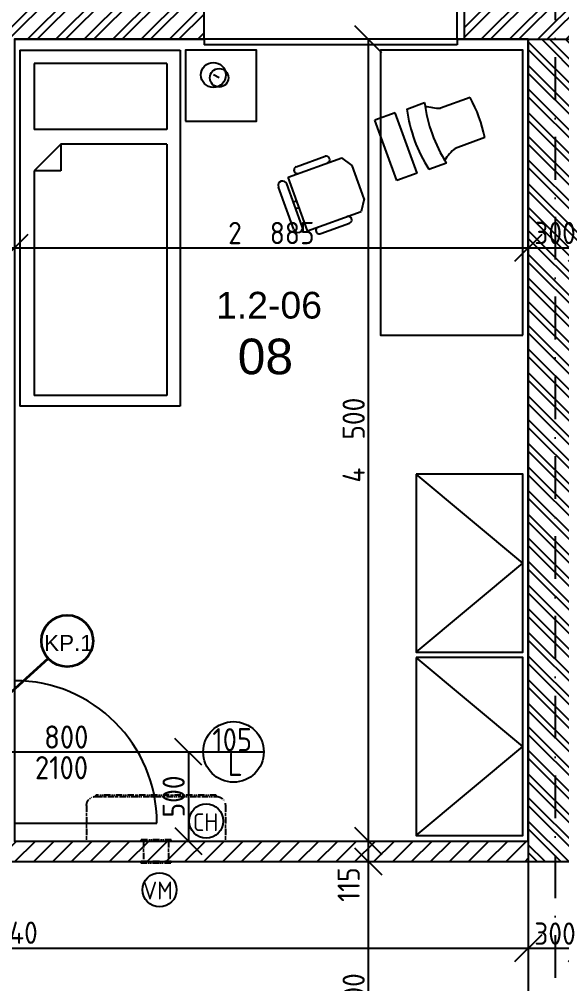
# Model space of a CAD drawing. Extents: x 4511820 to 5180432, y -1526536 to -944957.
# Drawn here: x 4997653 to 5000698, y -1337196 to -1331783 of the extents above; entities that cross this region are included whole.
import ezdxf

# ---------------------------------------------------------------- set-up
doc = ezdxf.new("R2010")
doc.units = 0
doc.header["$MEASUREMENT"] = 0
for name, pattern in [('ACAD_ISO03W100', [30, 12, -18]), ('ACAD_ISO12W100', [22, 12, -3, 0.5, -3, 0.5, -3]), ('BODKOCIARKOVANA_3', [5.6, 3, -1.3, 0, -1.3])]:
    doc.linetypes.add(name, pattern=pattern)
doc.layers.get('0').update_dxf_attribs({"linetype": 'CONTINUOUS'})
doc.layers.get('Defpoints').update_dxf_attribs({"color": 61, "linetype": 'CONTINUOUS'})
for name, color, linetype in [('DVERE', 45, 'CONTINUOUS'), ('KÓTY', 4, 'CONTINUOUS'), ('MÚRY', 1, 'CONTINUOUS'), ('osi', 253, 'CONTINUOUS'), ('Plochy', 41, 'CONTINUOUS'), ('POPIS', 7, 'CONTINUOUS'), ('TENKÁ', 7, 'CONTINUOUS'), ('ZARIADENIE', 47, 'CONTINUOUS'), ('ZZ-chladenie', 133, 'CONTINUOUS'), ('zz-vetr', 52, 'CONTINUOUS'), ('ŠRAFY', 82, 'CONTINUOUS')]:
    doc.layers.add(name, color=color, linetype=linetype)
doc.layers.add('preklady', color=74, linetype='CONTINUOUS', lineweight=35)
doc.styles.add('ARIAL', font='arial.ttf')
doc.styles.add('STYLE1', font='isocp.shx')
doc.dimstyles.new('STANDARD-50', dxfattribs={"dimtxt": 125, "dimasz": 150, "dimexe": 10, "dimexo": 200, "dimgap": 20, "dimtad": 1, "dimdsep": 46, "dimlunit": 6, "dimtxsty": 'STYLE1', "dimblk1": 'OBLIQUE', "dimblk2": 'OBLIQUE', "dimsah": 1, "dimcen": 2.5, "dimse1": 1, "dimse2": 1, "dimadec": 0, "dimazin": 0, "dimtfac": 1, "dimtmove": 1, "dimatfit": 3, "dimldrblk": 'OBLIQUE', "dimfxl": 1, "dimtolj": 1, "dimtzin": 0, "dimarcsym": 0})

# ---------------------------------------------------------------- blocks, each defined once
blk = doc.blocks.new('SKRINA')
at = {"layer": 'ZARIADENIE'}
for p, q in [((4449069, -1324645.2), (4448469, -1324145.2)), ((4448469, -1325145.2), (4449069, -1324645.2))]:
    blk.add_line(p, q, dxfattribs=at)
blk.add_lwpolyline([(4448469, -1324145.2), (4448469, -1325145.2), (4449069, -1325145.2), (4449069, -1324145.2)], close=True, dxfattribs=at)
blk = doc.blocks.new('JEDNOPOSTEL')
at = {"layer": 'ZARIADENIE', "ltscale": 0.25}
for p, q in [((4449069, -1322230.2), (4447069, -1322230.2)), ((4447069, -1323130.2), (4447069, -1322230.2)), ((4449069, -1322230.2), (4449069, -1323130.2)), ((4449069, -1323130.2), (4447069, -1323130.2)), ((4448913, -1323349.6), (4448929.1, -1323317.4))]:
    blk.add_line(p, q, dxfattribs=at)
at = {"layer": 'ZARIADENIE', "color": 76, "ltscale": 0.25}
for p, q in [((4448390.6, -1322311.3), (4447130.6, -1322311.3)), ((4447130.6, -1323056.9), (4447130.6, -1322311.3)), ((4448540.6, -1322461.3), (4448390.6, -1322311.3)), ((4448390.6, -1322461.3), (4448390.6, -1322311.3)), ((4448992.6, -1322311.3), (4448623.3, -1322311.3)), ((4448623.3, -1323056.9), (4448623.3, -1322311.3)), ((4448992.6, -1323056.9), (4448992.6, -1322311.3)), ((4448540.6, -1322461.3), (4448390.6, -1322461.3)), ((4448540.6, -1323056.9), (4448540.6, -1322461.3)), ((4448540.6, -1323056.9), (4447130.6, -1323056.9)), ((4448992.6, -1323056.9), (4448623.3, -1323056.9))]:
    blk.add_line(p, q, dxfattribs=at)
at = {"layer": 'ZARIADENIE'}
blk.add_lwpolyline([(4448669, -1323160.2), (4448669, -1323560.2), (4449069, -1323560.2), (4449069, -1323160.2)], close=True, dxfattribs=at)
at = {"layer": 'ZARIADENIE', "ltscale": 0.25}
for centre, radius in [((4448929.1, -1323317.4), 69.7), ((4448913, -1323349.6), 51.9)]:
    blk.add_circle(centre, radius, dxfattribs=at)
blk = doc.blocks.new('_OBLIQUE')
at = {"color": 0, "linetype": 'ByBlock'}
blk.add_line((-0.5, -0.5), (0.5, 0.5), dxfattribs=at)
blk = doc.blocks.new('*D22870')
at = {"layer": 'Defpoints', "color": 0}
for p in [(4998318.8, -1335895.2), (4998318.8, -1336395.2), (4998602.5, -1336395.2)]:
    blk.add_point(p, dxfattribs=at)
at = {"layer": 'KÓTY', "color": 0, "lineweight": -2}
blk.add_line((4998602.5, -1335895.2), (4998602.5, -1336395.2), dxfattribs=at)
at = {"layer": 'KÓTY', "color": 0, "linetype": 'ByBlock', "lineweight": -2, "xscale": 150, "yscale": 150, "zscale": 150}
for p, rotation in [((4998602.5, -1335895.2), 90), ((4998602.5, -1336395.2), 270)]:
    blk.add_blockref('_OBLIQUE', p, dxfattribs=dict(at, rotation=rotation))
at = {"layer": 'KÓTY', "color": 0, "insert": (4998520, -1336145.2), "char_height": 125, "attachment_point": 5, "rotation": 90, "style": 'STYLE1'}
blk.add_mtext('\\A1;500', dxfattribs=at)
blk = doc.blocks.new('*D22873')
at = {"layer": 'Defpoints', "color": 0}
for p in [(4997511, -1333065), (4997626, -1333065), (4997626, -1333065)]:
    blk.add_point(p, dxfattribs=at)
at = {"layer": 'KÓTY', "color": 0, "lineweight": -2}
blk.add_line((4997511, -1333065), (4997626, -1333065), dxfattribs=at)
at = {"layer": 'KÓTY', "color": 0, "linetype": 'ByBlock', "lineweight": -2, "xscale": 150, "yscale": 150, "zscale": 150, "rotation": 180}
blk.add_blockref('_OBLIQUE', (4997511, -1333065), dxfattribs=at)
at = {"layer": 'KÓTY', "color": 0, "linetype": 'ByBlock', "lineweight": -2, "xscale": 150, "yscale": 150, "zscale": 150}
blk.add_blockref('_OBLIQUE', (4997626, -1333065), dxfattribs=at)
at = {"layer": 'KÓTY', "color": 0, "insert": (4997369.5, -1332952.5), "char_height": 125, "attachment_point": 5, "style": 'STYLE1'}
blk.add_mtext('\\A1;115', dxfattribs=at)
blk = doc.blocks.new('*D22874')
at = {"layer": 'Defpoints', "color": 0}
for p in [(4997626, -1333065), (5000511, -1333065), (5000511, -1333065)]:
    blk.add_point(p, dxfattribs=at)
at = {"layer": 'KÓTY', "color": 0, "lineweight": -2}
blk.add_line((4997626, -1333065), (5000511, -1333065), dxfattribs=at)
at = {"layer": 'KÓTY', "color": 0, "linetype": 'ByBlock', "lineweight": -2, "xscale": 150, "yscale": 150, "zscale": 150, "rotation": 180}
blk.add_blockref('_OBLIQUE', (4997626, -1333065), dxfattribs=at)
at = {"layer": 'KÓTY', "color": 0, "linetype": 'ByBlock', "lineweight": -2, "xscale": 150, "yscale": 150, "zscale": 150}
blk.add_blockref('_OBLIQUE', (5000511, -1333065), dxfattribs=at)
at = {"layer": 'KÓTY', "color": 0, "insert": (4999068.5, -1332982.5), "char_height": 125, "attachment_point": 5, "style": 'STYLE1'}
blk.add_mtext('\\A1;2ﾠ885', dxfattribs=at)
blk = doc.blocks.new('*D22875')
at = {"layer": 'Defpoints', "color": 0}
for p in [(5000511, -1333065), (5000811, -1333065), (5000811, -1333065)]:
    blk.add_point(p, dxfattribs=at)
at = {"layer": 'KÓTY', "color": 0, "lineweight": -2}
blk.add_line((5000511, -1333065), (5000811, -1333065), dxfattribs=at)
at = {"layer": 'KÓTY', "color": 0, "linetype": 'ByBlock', "lineweight": -2, "xscale": 150, "yscale": 150, "zscale": 150, "rotation": 180}
blk.add_blockref('_OBLIQUE', (5000511, -1333065), dxfattribs=at)
at = {"layer": 'KÓTY', "color": 0, "linetype": 'ByBlock', "lineweight": -2, "xscale": 150, "yscale": 150, "zscale": 150}
blk.add_blockref('_OBLIQUE', (5000811, -1333065), dxfattribs=at)
at = {"layer": 'KÓTY', "color": 0, "insert": (5000661, -1332982.5), "char_height": 125, "attachment_point": 5, "style": 'STYLE1'}
blk.add_mtext('\\A1;300', dxfattribs=at)
blk = doc.blocks.new('*D22905')
at = {"layer": 'Defpoints', "color": 0}
for p in [(4999613, -1336510.2), (5000511, -1336510.2), (5000511, -1338210.2)]:
    blk.add_point(p, dxfattribs=at)
at = {"layer": 'KÓTY', "color": 0, "lineweight": -2}
blk.add_line((4999613, -1338210.2), (4999613, -1336510.2), dxfattribs=at)
at = {"layer": 'KÓTY', "color": 0, "linetype": 'ByBlock', "lineweight": -2, "xscale": 150, "yscale": 150, "zscale": 150}
for p, rotation in [((4999613, -1336510.2), 90), ((4999613, -1338210.2), 270)]:
    blk.add_blockref('_OBLIQUE', p, dxfattribs=dict(at, rotation=rotation))
at = {"layer": 'KÓTY', "color": 0, "insert": (4999530.5, -1337360.2), "char_height": 125, "attachment_point": 5, "rotation": 90, "style": 'STYLE1'}
blk.add_mtext('\\A1;1ﾠ700', dxfattribs=at)
blk = doc.blocks.new('*D22906')
at = {"layer": 'Defpoints', "color": 0}
for p in [(4999613, -1336395.2), (5000511, -1336395.2), (5000511, -1336510.2)]:
    blk.add_point(p, dxfattribs=at)
at = {"layer": 'KÓTY', "color": 0, "lineweight": -2}
blk.add_line((4999613, -1336510.2), (4999613, -1336395.2), dxfattribs=at)
at = {"layer": 'KÓTY', "color": 0, "linetype": 'ByBlock', "lineweight": -2, "xscale": 150, "yscale": 150, "zscale": 150}
for p, rotation in [((4999613, -1336395.2), 90), ((4999613, -1336510.2), 270)]:
    blk.add_blockref('_OBLIQUE', p, dxfattribs=dict(at, rotation=rotation))
at = {"layer": 'KÓTY', "color": 0, "insert": (4999502.5, -1336640), "char_height": 125, "attachment_point": 5, "rotation": 90, "style": 'STYLE1'}
blk.add_mtext('\\A1;115', dxfattribs=at)
blk = doc.blocks.new('*D22907')
at = {"layer": 'Defpoints', "color": 0}
for p in [(4999613, -1331895.2), (5000511, -1331895.2), (5000511, -1336395.2)]:
    blk.add_point(p, dxfattribs=at)
at = {"layer": 'KÓTY', "color": 0, "lineweight": -2}
blk.add_line((4999613, -1336395.2), (4999613, -1331895.2), dxfattribs=at)
at = {"layer": 'KÓTY', "color": 0, "linetype": 'ByBlock', "lineweight": -2, "xscale": 150, "yscale": 150, "zscale": 150}
for p, rotation in [((4999613, -1331895.2), 90), ((4999613, -1336395.2), 270)]:
    blk.add_blockref('_OBLIQUE', p, dxfattribs=dict(at, rotation=rotation))
at = {"layer": 'KÓTY', "color": 0, "insert": (4999530.5, -1334145.2), "char_height": 125, "attachment_point": 5, "rotation": 90, "style": 'STYLE1'}
blk.add_mtext('\\A1;4ﾠ500', dxfattribs=at)
blk = doc.blocks.new('*D22955')
at = {"layer": 'Defpoints', "color": 0}
for p in [(4994171, -1336510.2), (5000511, -1336510.2), (5000511, -1336997.5)]:
    blk.add_point(p, dxfattribs=at)
at = {"layer": 'KÓTY', "color": 0, "lineweight": -2}
blk.add_line((4994171, -1336997.5), (5000511, -1336997.5), dxfattribs=at)
at = {"layer": 'KÓTY', "color": 0, "linetype": 'ByBlock', "lineweight": -2, "xscale": 150, "yscale": 150, "zscale": 150, "rotation": 180}
blk.add_blockref('_OBLIQUE', (4994171, -1336997.5), dxfattribs=at)
at = {"layer": 'KÓTY', "color": 0, "linetype": 'ByBlock', "lineweight": -2, "xscale": 150, "yscale": 150, "zscale": 150}
blk.add_blockref('_OBLIQUE', (5000511, -1336997.5), dxfattribs=at)
at = {"layer": 'KÓTY', "color": 0, "insert": (4997518, -1336910), "char_height": 125, "attachment_point": 5, "style": 'STYLE1'}
blk.add_mtext('\\A1;6ﾠ340', dxfattribs=at)
blk = doc.blocks.new('*D22956')
at = {"layer": 'Defpoints', "color": 0}
for p in [(5000511, -1336510.2), (5000811, -1336510.2), (5000811, -1336997.5)]:
    blk.add_point(p, dxfattribs=at)
at = {"layer": 'KÓTY', "color": 0, "lineweight": -2}
blk.add_line((5000511, -1336997.5), (5000811, -1336997.5), dxfattribs=at)
at = {"layer": 'KÓTY', "color": 0, "linetype": 'ByBlock', "lineweight": -2, "xscale": 150, "yscale": 150, "zscale": 150, "rotation": 180}
blk.add_blockref('_OBLIQUE', (5000511, -1336997.5), dxfattribs=at)
at = {"layer": 'KÓTY', "color": 0, "linetype": 'ByBlock', "lineweight": -2, "xscale": 150, "yscale": 150, "zscale": 150}
blk.add_blockref('_OBLIQUE', (5000811, -1336997.5), dxfattribs=at)
at = {"layer": 'KÓTY', "color": 0, "insert": (5000661, -1336915), "char_height": 125, "attachment_point": 5, "style": 'STYLE1'}
blk.add_mtext('\\A1;300', dxfattribs=at)
blk = doc.blocks.new('chlj3')
at = {"layer": 'ZZ-chladenie', "linetype": 'ACAD_ISO12W100', "ltscale": 3}
for p, q in [((5005195.8, -1151691.8), (5005395.8, -1151691.8)), ((5005195.8, -1152470.8), (5005395.8, -1152470.8))]:
    blk.add_line(p, q, dxfattribs=at)
blk.add_lwpolyline([(5005145.8, -1152419.2), (5005138.4, -1152419.2), (5005138.4, -1151744.5), (5005145.8, -1151744.5)], close=True, dxfattribs=at)
for centre, start, end in [((5005195.8, -1151741.8), 90, 180), ((5005195.8, -1152420.8), 180, 270)]:
    blk.add_arc(centre, 50, start, end, dxfattribs=at)

msp = doc.modelspace()

# ---------------------------------------------------------------- hatches: boundary and pattern name
at = {"layer": 'ŠRAFY'}
h = msp.add_hatch(dxfattribs=at)
h.set_pattern_fill('ANSI32', color=256, scale=300)
h.paths.add_polyline_path([(4997441, -1331585.191), (4997441, -1331895.191), (4997511, -1331895.191), (4997626, -1331895.191), (4998691, -1331895.191), (4998691, -1331585.191), (4998691, -1331515.191), (4997441, -1331515.191)])
h = msp.add_hatch(dxfattribs=at)
h.set_pattern_fill('ANSI32', color=256, scale=300)
h.paths.add_polyline_path([(5001651, -1331585.191), (5001651, -1331515.191), (5000151, -1331515.191), (5000151, -1331895.191), (5000511, -1331895.191), (5000811, -1331895.191), (5001651, -1331895.191)])
h = msp.add_hatch(dxfattribs=at)
h.set_pattern_fill('ANSI32', color=256, scale=250, angle=90)
h.paths.add_polyline_path([(5000811, -1336510.191), (5000811, -1336395.191), (5000811, -1331895.191), (5000511, -1331895.191), (5000511, -1336395.191), (5000511, -1336510.191)])
at = {"layer": 'ŠRAFY', "ltscale": 0.25}
h = msp.add_hatch(dxfattribs=at)
h.set_pattern_fill('ANSI31', color=256, scale=600, style=0)
h.set_pattern_definition([(45, (515270.5, 128041), (-53.0330086, 53.0330086), [])])
h.paths.add_polyline_path([(5000511, -1336395.191), (4997626, -1336395.191), (4997626, -1336345.191), (4997511, -1336345.191), (4997511, -1336510.191), (5000511, -1336510.191)])

# ---------------------------------------------------------------- linework, layer by layer
at = {"layer": 'DVERE', "ltscale": 0.25}
for p, q in [((4997283.172, -1335895.191), (4998685.828, -1335895.191)), ((4998685.828, -1335895.191), (4999025.828, -1335895.191)), ((4997626, -1336295.191), (4998426, -1336295.191))]:
    msp.add_line(p, q, dxfattribs=at)
msp.add_circle((4998855.828, -1335895.191), 170, dxfattribs=at)
msp.add_arc((4997626, -1336295.191), 800, 0, 90, dxfattribs=at)
at = {"layer": 'MÚRY'}
for p, q in [((4998691, -1331895.191), (4998691, -1331355.191)), ((5000111, -1331895.191), (5000111, -1331355.191)), ((4997626, -1331895.191), (4998691, -1331895.191)), ((5000111, -1331895.191), (5000511, -1331895.191)), ((5000511, -1331895.191), (5000511, -1336395.191)), ((5000511, -1331895.191), (5000511, -1333440.191)), ((4997626, -1336395.191), (5000511, -1336395.191)), ((4997511, -1336510.191), (5000511, -1336510.191)), ((5000511, -1336510.191), (5002311, -1336510.191))]:
    msp.add_line(p, q, dxfattribs=at)
at = {"layer": 'osi', "linetype": 'BODKOCIARKOVANA_3', "ltscale": 80}
msp.add_line((5000661, -1310038), (5000661, -1347555.191), dxfattribs=at)
at = {"layer": 'Plochy'}
for points in [[(5000511, -1331895.191), (4997626, -1331895.191), (4997626, -1336395.191), (5000511, -1336395.191)], [(4994171, -1338210.191), (4994171, -1336510.191), (4996171, -1336510.191), (4996171, -1335395.191), (4997511, -1335395.191), (4997511, -1336510.191), (5000511, -1336510.191), (5000511, -1338210.191)]]:
    msp.add_lwpolyline(points, close=True, dxfattribs=at)
at = {"layer": 'preklady'}
msp.add_line((4997570.999, -1335593.999), (4997815.552, -1335370.105), dxfattribs=at)
at = {"layer": 'preklady', "ltscale": 0.25}
msp.add_circle((4997922.5, -1335272.191), 145, dxfattribs=at)
at = {"layer": 'TENKÁ'}
for p, q in [((5000151, -1331515.191), (5000151, -1331895.191)), ((5000511, -1331895.191), (5000811, -1331895.191)), ((5000511, -1336395.191), (5000511, -1336510.191))]:
    msp.add_line(p, q, dxfattribs=at)
at = {"layer": 'TENKÁ', "linetype": 'ACAD_ISO03W100', "ltscale": 8}
msp.add_line((5000111, -1331895.191), (4998691, -1331895.191), dxfattribs=at)
at = {"layer": 'TENKÁ', "ltscale": 0.25}
for p, q in [((4998691, -1331895.191), (4998691, -1331925.191)), ((5000111, -1331895.191), (5000111, -1331925.191)), ((5000111, -1331925.191), (4998691, -1331925.191))]:
    msp.add_line(p, q, dxfattribs=at)
at = {"layer": 'TENKÁ', "linetype": 'ACAD_ISO12W100', "ltscale": 10}
msp.add_line((5000511, -1336510.191), (5000511, -1337565.191), dxfattribs=at)
at = {"layer": 'ZARIADENIE', "color": 8, "ltscale": 0.25}
for p, q in [((5000184.716, -1332221.086), (5000018.439, -1332281.606)), ((4999829.702, -1332286.45), (4999928.171, -1332250.61)), ((4999763.023, -1332308.518), (4999650.26, -1332349.56)), ((4999886.151, -1332646.807), (4999763.023, -1332308.518)), ((4999773.388, -1332687.849), (4999650.26, -1332349.56)), ((5000266.801, -1332446.612), (5000100.524, -1332507.132)), ((4999952.829, -1332624.739), (5000051.298, -1332588.899)), ((4999886.151, -1332646.807), (4999773.388, -1332687.849))]:
    msp.add_line(p, q, dxfattribs=at)
at = {"layer": 'ZARIADENIE', "color": 33, "ltscale": 0.25}
for p, q in [((4999162.675, -1332669.472), (4999463.377, -1332560.025)), ((4999208.723, -1332610.144), (4999369.683, -1332551.56)), ((4999521.486, -1332602.726), (4999463.377, -1332560.025)), ((4999589.89, -1332790.664), (4999521.486, -1332602.726)), ((4999242.112, -1332946.198), (4999155.097, -1332707.127)), ((4999272.122, -1332970.173), (4999162.675, -1332669.472)), ((4999195.127, -1332963.299), (4999108.113, -1332724.228)), ((4999191.764, -1332807.869), (4999210.558, -1332801.029)), ((4999589.89, -1332790.664), (4999572.823, -1332860.727)), ((4999205.445, -1332845.457), (4999224.239, -1332838.616)), ((4999272.122, -1332970.173), (4999572.823, -1332860.727)), ((4999345.531, -1332986.022), (4999506.491, -1332927.437))]:
    msp.add_line(p, q, dxfattribs=at)
at = {"layer": 'ZARIADENIE'}
msp.add_lwpolyline([(5000481, -1333555.191), (5000481, -1331955.191), (4999681, -1331955.191), (4999681, -1333555.191)], close=True, dxfattribs=at)
at = {"layer": 'ZARIADENIE', "color": 8, "ltscale": 0.25}
for centre, radius, start, end in [((4999463.506, -1332611.286), 820, 11.585032, 28.414968), ((5000741.488, -1332146.139), 820, 187.319616, 212.680383), ((5000014.266, -1332011.459), 270.179, 251.971902, 270.884963), ((5000643.02, -1332181.978), 820, 187.319616, 212.680383), ((5000270.974, -1332716.759), 270.179, 129.115037, 148.028098)]:
    msp.add_arc(centre, radius, start, end, dxfattribs=at)
at = {"layer": 'ZARIADENIE', "color": 33, "ltscale": 0.25}
for centre, radius, start, end in [((4999376.523, -1332570.354), 20, 290, 110), ((4999215.563, -1332628.938), 20, 110, 290), ((4999131.605, -1332715.678), 25, 20, 200), ((4999499.65, -1332908.643), 20, 290, 110), ((4999218.62, -1332954.749), 25, 200, 20), ((4999338.69, -1332967.228), 20, 110, 290)]:
    msp.add_arc(centre, radius, start, end, dxfattribs=at)
at = {"layer": 'ZZ-chladenie'}
msp.add_circle((4998702.69, -1336283.333), 96, dxfattribs=at)
at = {"layer": 'zz-vetr', "linetype": 'ACAD_ISO12W100', "lineweight": -2, "ltscale": 3}
for p, q in [((4998350.828, -1336395.191), (4998350.828, -1336510.191)), ((4998490.828, -1336395.191), (4998490.828, -1336510.191))]:
    msp.add_line(p, q, dxfattribs=at)
for points in [[(4998505.828, -1336395.191), (4998505.828, -1336388.191), (4998335.828, -1336388.191), (4998335.828, -1336395.191)], [(4998505.828, -1336517.191), (4998505.828, -1336510.191), (4998335.828, -1336510.191), (4998335.828, -1336517.191)]]:
    msp.add_lwpolyline(points, close=True, dxfattribs=at)
at = {"layer": 'zz-vetr'}
msp.add_circle((4998440.9, -1336668.987), 96, dxfattribs=at)

# ---------------------------------------------------------------- block references
at = {"layer": 'ZARIADENIE', "color": 2, "rotation": 90}
msp.add_blockref('JEDNOPOSTEL', (3675425.809, -5781024.191), dxfattribs=at)
at = {"layer": 'ZARIADENIE', "color": 2}
for p in [(551412, -10190), (551412, -11220)]:
    msp.add_blockref('SKRINA', p, dxfattribs=at)
at = {"layer": 'ZZ-chladenie', "xscale": -1, "rotation": 89.99999999999997}
msp.add_blockref('chlj3', (3846339.552, 3669000.63), dxfattribs=at)

# ---------------------------------------------------------------- texts
at = {"layer": 'DVERE', "style": 'STYLE1'}
for s, p in [('105', (4998736.798, -1335891.691)), ('L', (4998823.798, -1336030.328))]:
    msp.add_text(s, height=130, dxfattribs=at).set_placement(p)
at = {"layer": 'POPIS', "lineweight": 40, "ltscale": 0.25, "style": 'ARIAL'}
for s, height, p in [('1.2-06', 150, (4998758.411, -1333462.579)), ('08', 200, (4998879.811, -1333775.27))]:
    msp.add_text(s, height=height, dxfattribs=at).set_placement(p)
at = {"layer": 'preklady', "linetype": 'Continuous', "lineweight": 20, "style": 'ARIAL'}
msp.add_text('KP.1', height=90, dxfattribs=at).set_placement((4997793.236, -1335328.448))
at = {"layer": 'TENKÁ', "linetype": 'Continuous', "style": 'STYLE1'}
for s, p in [('800', (4997793.257, -1335876.608)), ('2100', (4997741.483, -1336048.716))]:
    msp.add_text(s, height=130, dxfattribs=at).set_placement(p)
at = {"layer": 'ZZ-chladenie', "style": 'STYLE1'}
msp.add_text('CH', height=100, dxfattribs=at).set_placement((4998628.063, -1336339.532))
at = {"layer": 'zz-vetr', "style": 'STYLE1'}
msp.add_text('VM', height=100, dxfattribs=at).set_placement((4998346.593, -1336722.999))

# ---------------------------------------------------------------- dimensions: what is measured, and where the dimension line sits
at = {"layer": 'KÓTY'}
for base, p1, p2, picture, middle in [((4999613, -1331895.191), (5000511, -1336395.191), (5000511, -1331895.191), '*D22907', (4999530.457, -1334145.191)), ((4998602.5, -1336395.191), (4998318.82, -1335895.191), (4998318.82, -1336395.191), '*D22870', (4998520, -1336145.191)), ((4999613, -1336510.191), (5000511, -1338210.191), (5000511, -1336510.191), '*D22905', (4999530.457, -1337360.191))]:
    dim = msp.add_linear_dim(base=base, p1=p1, p2=p2, angle=90, dimstyle='STANDARD-50', dxfattribs=at)
    dim.commit()
    dim.dimension.update_dxf_attribs({"geometry": picture, "text_midpoint": middle})
for base, p1, p2, picture, middle in [((4997626, -1333065), (4997511, -1333065), (4997626, -1333065), '*D22873', (4997369.5, -1333035)), ((5000511, -1336997.5), (4994171, -1336510.191), (5000511, -1336510.191), '*D22955', (4997518, -1336992.5))]:
    dim = msp.add_linear_dim(base=base, p1=p1, p2=p2, dimstyle='STANDARD-50', dxfattribs=at)
    dim.commit()
    dim.dimension.update_dxf_attribs({"geometry": picture, "text_midpoint": middle, "dimtype": 160})
for base, p1, p2, picture, middle in [((5000511, -1333065), (4997626, -1333065), (5000511, -1333065), '*D22874', (4999068.5, -1332982.457)), ((5000811, -1333065), (5000511, -1333065), (5000811, -1333065), '*D22875', (5000661, -1332982.5)), ((5000811, -1336997.5), (5000511, -1336510.191), (5000811, -1336510.191), '*D22956', (5000661, -1336915))]:
    dim = msp.add_linear_dim(base=base, p1=p1, p2=p2, dimstyle='STANDARD-50', dxfattribs=at)
    dim.commit()
    dim.dimension.update_dxf_attribs({"geometry": picture, "text_midpoint": middle})
dim = msp.add_linear_dim(base=(4999613, -1336395.191), p1=(5000511, -1336510.191), p2=(5000511, -1336395.191), angle=90, dimstyle='STANDARD-50', dxfattribs=at)
dim.commit()
dim.dimension.update_dxf_attribs({"geometry": '*D22906', "text_midpoint": (4999585, -1336640), "dimtype": 160})

doc.saveas('drawing.dxf')
